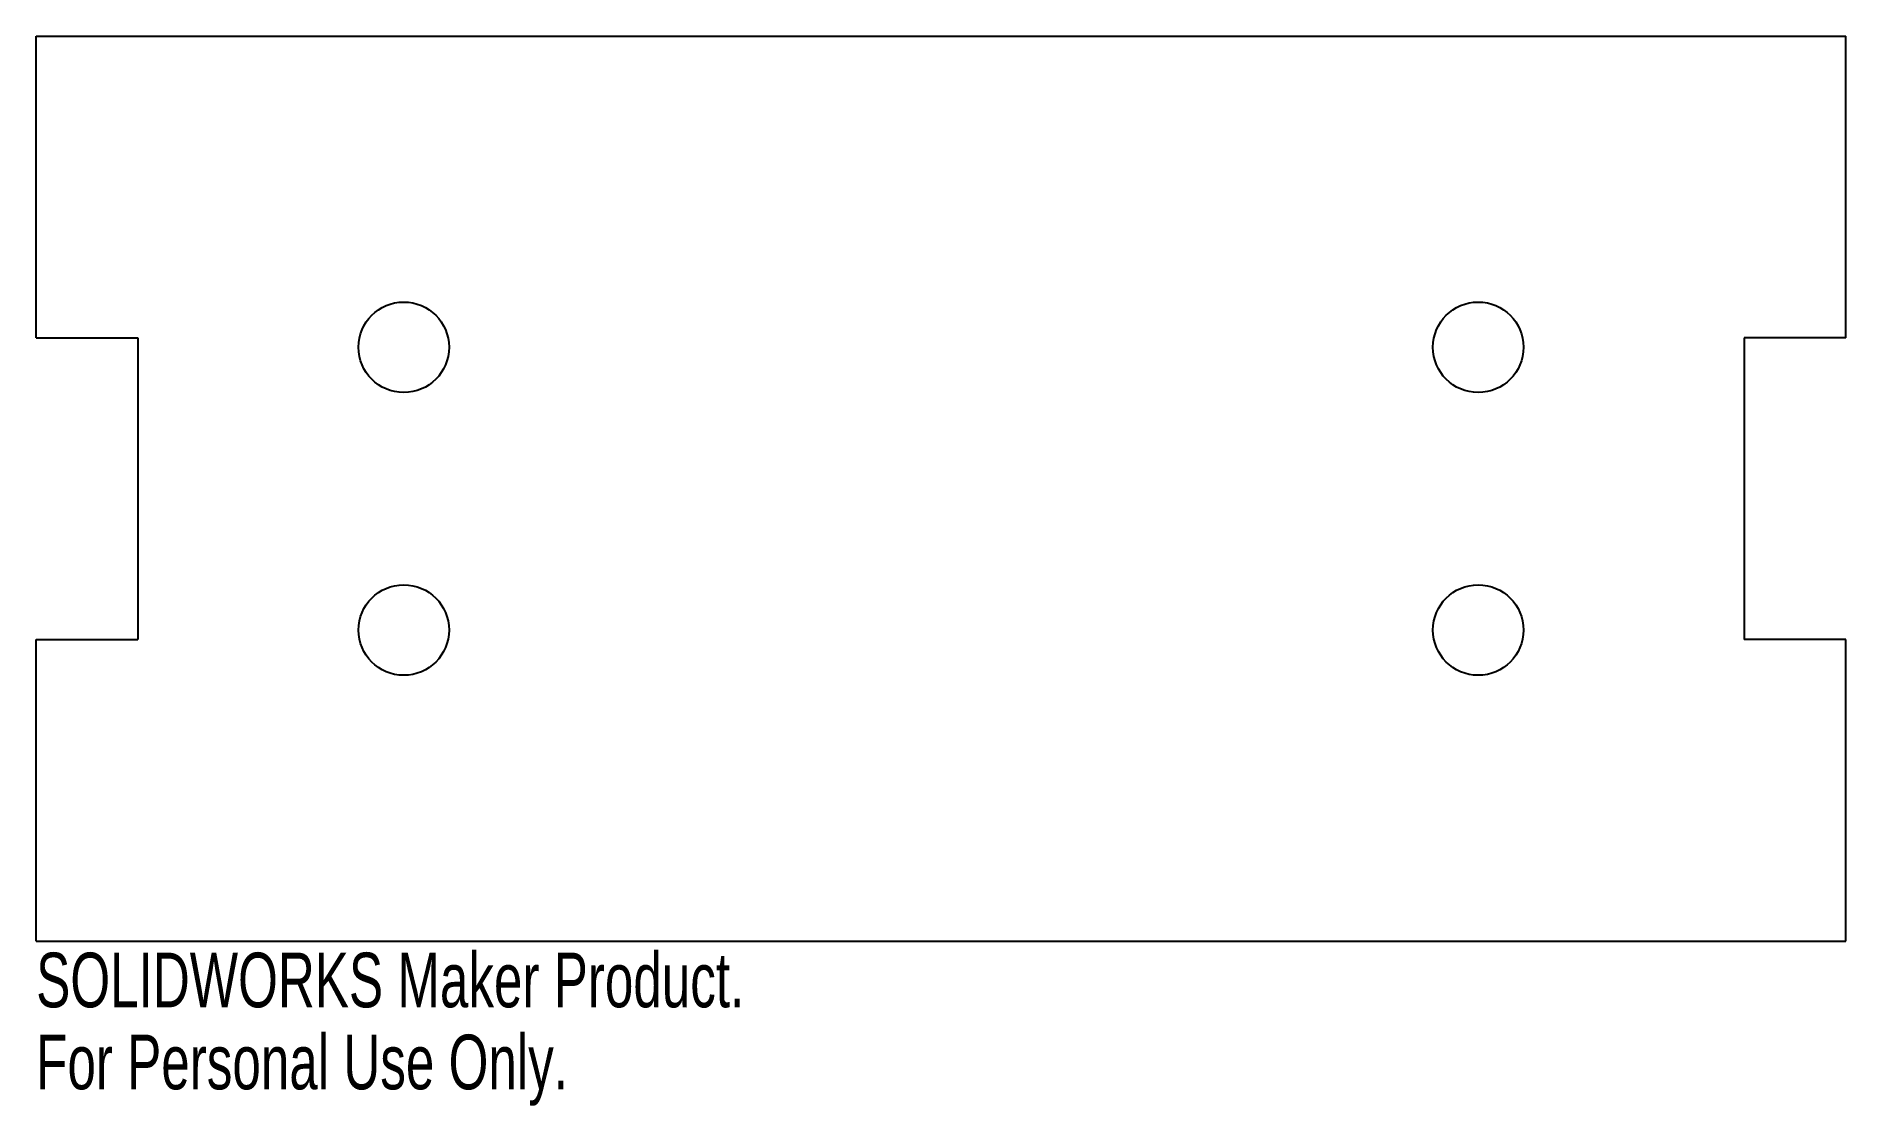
# Model space of a CAD drawing. Header units: millimetres. Extents: x 0 to 160, y -15 to 80.
import ezdxf

# ---------------------------------------------------------------- set-up
doc = ezdxf.new("R2010")
doc.units = ezdxf.units.MM
doc.styles.add('SLDTEXTSTYLE0', font='TXT', dxfattribs={"width": 0.7})

msp = doc.modelspace()

# ---------------------------------------------------------------- linework, layer by layer
at = {"color": 7, "linetype": 'Continuous', "lineweight": 25}
for p, q in [((0, 53.33), (0, 80)), ((0, 80), (160, 80)), ((160, 53.33), (160, 80)), ((0, 53.33), (9, 53.33)), ((9, 53.33), (9, 26.67)), ((160, 53.33), (151, 53.33)), ((151, 53.33), (151, 26.67)), ((0, 0), (0, 26.67)), ((0, 26.67), (9, 26.67)), ((160, 26.67), (151, 26.67)), ((160, 0), (160, 26.67)), ((0, 0), (160, 0))]:
    msp.add_line(p, q, dxfattribs=at)
for centre in [(32.5, 52.5), (127.5, 52.5), (32.5, 27.5), (127.5, 27.5)]:
    msp.add_circle(centre, 4, dxfattribs=at)

# ---------------------------------------------------------------- texts
at = {"color": 7, "linetype": 'Continuous', "char_height": 4.8336, "attachment_point": 1, "style": 'SLDTEXTSTYLE0'}
for s, insert in [('SOLIDWORKS Maker Product.', (0, -1.02)), ('For Personal Use Only.', (0, -8.27))]:
    msp.add_mtext(s, dxfattribs=dict(at, insert=insert))

doc.saveas('drawing.dxf')
